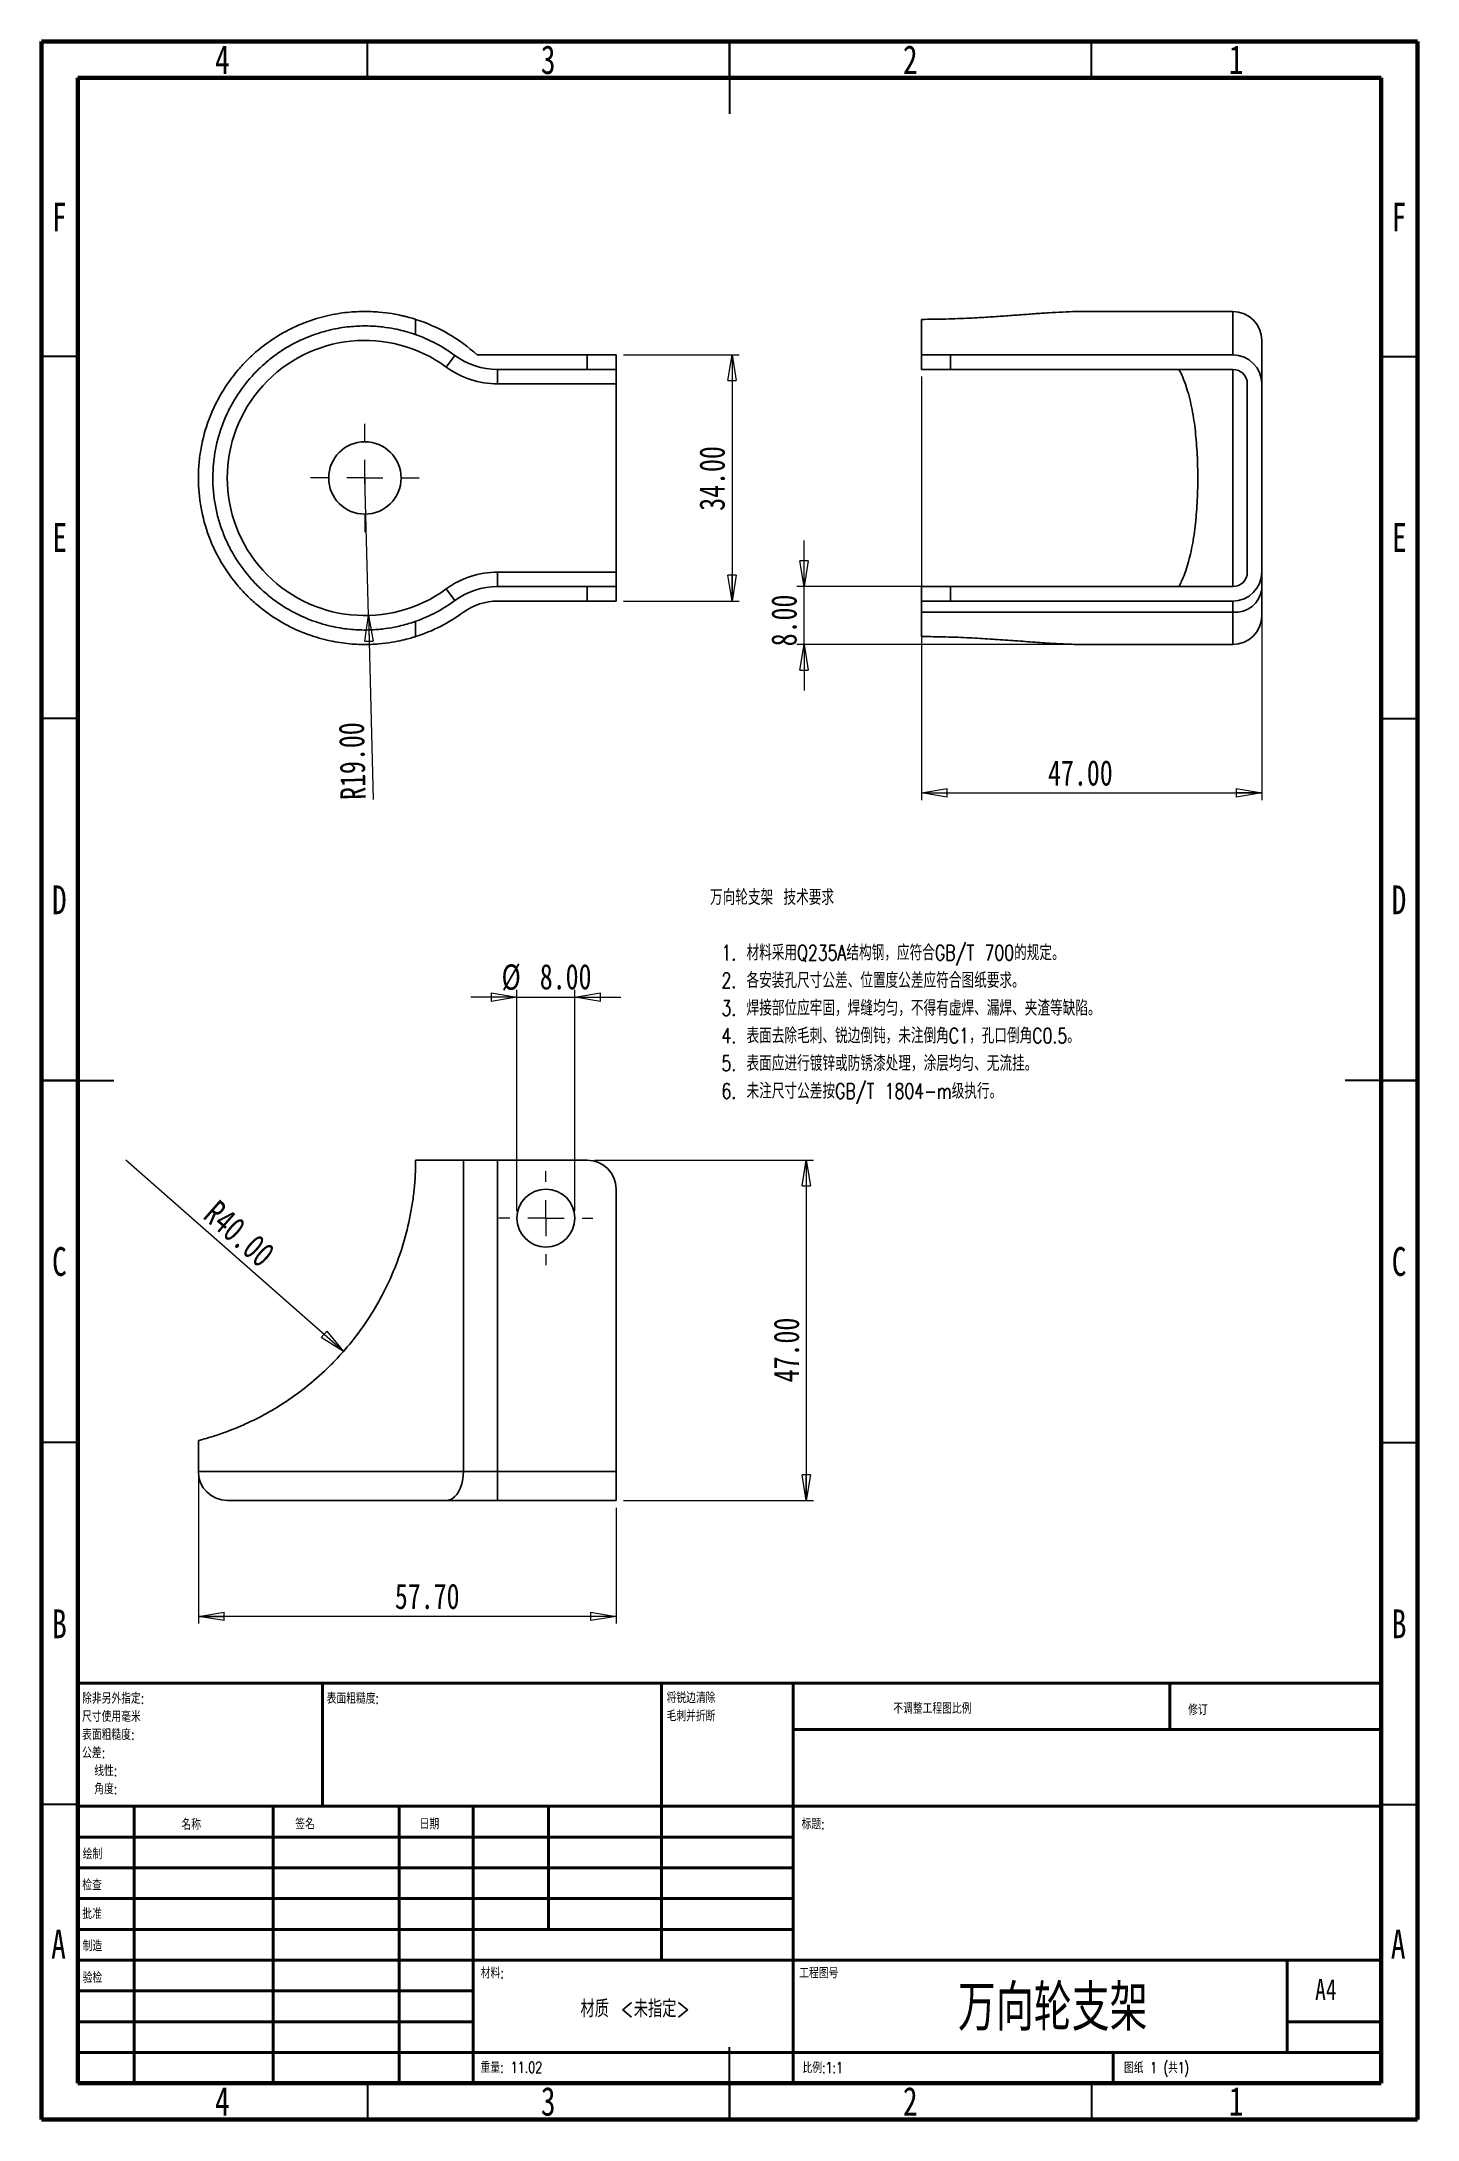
# Model space of a CAD drawing. Header units: millimetres. Extents: x 15 to 205, y 5 to 292.
import ezdxf

# ---------------------------------------------------------------- set-up
doc = ezdxf.new("R2010")
doc.units = ezdxf.units.MM
doc.styles.add('SLDTEXTSTYLE0', font='TXT', dxfattribs={"width": 0.75, "bigfont": 'bigfont'})
doc.styles.add('SLDTEXTSTYLE1', font='TXT', dxfattribs={"width": 0.75})
doc.styles.add('SLDTEXTSTYLE2', font='TXT', dxfattribs={"width": 0.694444, "bigfont": 'bigfont'})
doc.dimstyles.new('SLDDIMSTYLE0', dxfattribs={"dimtxt": 3.5, "dimasz": 3.556, "dimexe": 0, "dimexo": 0.0625, "dimgap": 0.875, "dimtad": 1, "dimrnd": 1e-09, "dimzin": 4, "dimdsep": 46, "dimtxsty": 'SLDTEXTSTYLE1', "dimblk1": 'CLOSED', "dimblk2": 'CLOSED', "dimsah": 1, "dimcen": 0, "dimadec": 0, "dimazin": 1, "dimtfac": 1, "dimtofl": 0, "dimtmove": 0, "dimatfit": 3, "dimldrblk": 'CLOSED', "dimfxl": 1, "dimfrac": 2, "dimtolj": 1, "dimtzin": 12, "dimarcsym": 0})
doc.dimstyles.new('SLDDIMSTYLE1', dxfattribs={"dimtxt": 3.5, "dimasz": 3.556, "dimexe": 0, "dimexo": 0.0625, "dimgap": 0.875, "dimtad": 1, "dimrnd": 1e-09, "dimzin": 4, "dimdsep": 46, "dimtxsty": 'SLDTEXTSTYLE1', "dimblk1": 'CLOSED', "dimblk2": 'CLOSED', "dimsah": 1, "dimcen": 0.09, "dimadec": 0, "dimazin": 1, "dimtfac": 1, "dimtofl": 0, "dimtmove": 0, "dimatfit": 3, "dimldrblk": 'CLOSED', "dimfxl": 1, "dimfrac": 2, "dimtolj": 1, "dimtzin": 12, "dimarcsym": 0})
doc.dimstyles.new('SLDDIMSTYLE2', dxfattribs={"dimtxt": 3.5, "dimasz": 3.556, "dimexe": 0, "dimexo": 0.0625, "dimgap": 0.875, "dimtad": 1, "dimrnd": 1e-09, "dimzin": 4, "dimdsep": 46, "dimtxsty": 'SLDTEXTSTYLE1', "dimblk1": 'CLOSED', "dimblk2": 'CLOSED', "dimsah": 1, "dimcen": 0.09, "dimadec": 0, "dimazin": 1, "dimtfac": 1, "dimtmove": 0, "dimatfit": 0, "dimldrblk": 'CLOSED', "dimfxl": 1, "dimfrac": 2, "dimtolj": 1, "dimtzin": 12, "dimarcsym": 0})

# ---------------------------------------------------------------- blocks, each defined once
blk = doc.blocks.new('SW_NOTE_0')
at = {"color": 0, "linetype": 'Continuous', "lineweight": 0, "attachment_point": 1, "style": 'SLDTEXTSTYLE0'}
for s, insert, char_height in [('万向轮支架 技术要求', (0, 2.73), 2.117), ('1. 材料采用Q235A结构钢，应符合GB/T 700的规定。', (1.59, -4.92), 2.1167), ('2. 各安装孔尺寸公差、位置度公差应符合图纸要求。', (1.59, -8.74), 2.1167), ('3. 焊接部位应牢固，焊缝均匀，不得有虚焊、漏焊、夹渣等缺陷。', (1.59, -12.56), 2.1167), ('4. 表面去除毛刺、锐边倒钝，未注倒角C1，孔口倒角C0.5。', (1.59, -16.38), 2.1167), ('5. 表面应进行镀锌或防锈漆处理，涂层均匀、无流挂。', (1.59, -20.2), 2.1167), ('6. 未注尺寸公差按GB/T 1804-m级执行。', (1.59, -24.03), 2.1167)]:
    blk.add_mtext(s, dxfattribs=dict(at, insert=insert, char_height=char_height))
blk = doc.blocks.new('SW_NOTE_0_1')
at = {"color": 0, "linetype": 'Continuous', "lineweight": 0, "char_height": 1.5, "attachment_point": 1, "style": 'SLDTEXTSTYLE0'}
for s, insert in [('除非另外指定:', (0, 1.93)), ('尺寸使用毫米', (0, -0.57)), ('表面粗糙度:', (0, -3.07)), ('公差:', (0, -5.57)), ('线性:', (1.69, -8.07)), ('角度:', (1.69, -10.57))]:
    blk.add_mtext(s, dxfattribs=dict(at, insert=insert))
blk = doc.blocks.new('SW_NOTE_0_2')
at = {"color": 0, "linetype": 'Continuous', "lineweight": 0, "char_height": 1.5, "attachment_point": 1, "style": 'SLDTEXTSTYLE0'}
for s, insert in [('将锐边清除', (0, 1.93)), ('毛刺并折断', (0, -0.57))]:
    blk.add_mtext(s, dxfattribs=dict(at, insert=insert))
blk = doc.blocks.new('_Closed')
at = {"color": 0, "linetype": 'ByBlock', "lineweight": -2}
for p, q in [((-1, 0.166667), (0, 0)), ((-1, 0.166667), (-1, -0.166667)), ((0, 0), (-1, -0.166667)), ((0, 0), (-1, 0))]:
    blk.add_line(p, q, dxfattribs=at)
blk = doc.blocks.new('_D')
at = {"color": 7, "linetype": 'Continuous', "lineweight": 0, "transparency": 16777216}
for q in [(59.65, 231.72), (60.77, 187.33)]:
    blk.add_line((60.13, 212.73), q, dxfattribs=at)
at = {"color": 7, "linetype": 'Continuous', "lineweight": 18, "transparency": 16777216, "xscale": 3.556, "yscale": 3.556, "rotation": 91.44342872738517}
blk.add_blockref('_Closed', (60.13, 212.73, -22.69), dxfattribs=at)
at = {"color": 7, "linetype": 'Continuous', "lineweight": 18, "transparency": 16777216, "insert": (56.27, 187.22), "char_height": 3.5, "attachment_point": 1, "rotation": 91.4434, "style": 'SLDTEXTSTYLE1'}
blk.add_mtext('R19.00', dxfattribs=at)
blk = doc.blocks.new('_D_1')
at = {"color": 7, "linetype": 'Continuous', "lineweight": 0, "transparency": 16777216}
for p, q in [((95.35, 248.72), (111.35, 248.72)), ((110.35, 248.72), (110.35, 214.72)), ((95.35, 214.72), (111.35, 214.72))]:
    blk.add_line(p, q, dxfattribs=at)
at = {"color": 7, "linetype": 'Continuous', "lineweight": 18, "transparency": 16777216, "xscale": 3.556, "yscale": 3.556}
for p, rotation in [((110.35, 248.72, -22.69), 90.0000000000004), ((110.35, 214.72, -22.69), 270.0000000000004)]:
    blk.add_blockref('_Closed', p, dxfattribs=dict(at, rotation=rotation))
at = {"color": 7, "linetype": 'Continuous', "lineweight": 18, "transparency": 16777216, "insert": (105.84, 227.19), "char_height": 3.5, "attachment_point": 1, "rotation": 90, "style": 'SLDTEXTSTYLE1'}
blk.add_mtext('34.00', dxfattribs=at)
blk = doc.blocks.new('SW_CENTERMARKSYMBOL_0')
at = {"color": 0, "linetype": 'Continuous', "lineweight": 18}
for p, q in [((0, 5), (0, 7.5)), ((-5, 0), (-7.5, 0)), ((0, 0), (-2.5, 0)), ((0, 0), (0, 2.5)), ((0, 0), (0, -2.5)), ((0, 0), (2.5, 0)), ((5, 0), (7.5, 0)), ((0, -5), (0, -7.5))]:
    blk.add_line(p, q, dxfattribs=at)
blk = doc.blocks.new('_D_2')
at = {"color": 7, "linetype": 'Continuous', "lineweight": 0, "transparency": 16777216}
blk.add_line((56.69, 111.08), (26.65, 137.49), dxfattribs=at)
at = {"color": 7, "linetype": 'Continuous', "lineweight": 18, "transparency": 16777216, "xscale": 3.556, "yscale": 3.556, "rotation": 318.6669022127357}
blk.add_blockref('_Closed', (56.69, 111.08), dxfattribs=at)
at = {"color": 7, "linetype": 'Continuous', "lineweight": 18, "transparency": 16777216, "insert": (39.45, 132.21), "char_height": 3.5, "attachment_point": 1, "rotation": 318.6669, "style": 'SLDTEXTSTYLE1'}
blk.add_mtext('R40.00', dxfattribs=at)
blk = doc.blocks.new('_D_3')
at = {"color": 7, "linetype": 'Continuous', "lineweight": 0, "transparency": 16777216}
for p, q in [((91.35, 137.49), (121.61, 137.49)), ((120.61, 137.49), (120.61, 90.49)), ((95.35, 90.49), (121.61, 90.49))]:
    blk.add_line(p, q, dxfattribs=at)
at = {"color": 7, "linetype": 'Continuous', "lineweight": 18, "transparency": 16777216, "xscale": 3.556, "yscale": 3.556}
for p, rotation in [((120.61, 137.49), 90.00000000000036), ((120.61, 90.49), 270.0000000000004)]:
    blk.add_blockref('_Closed', p, dxfattribs=dict(at, rotation=rotation))
at = {"color": 7, "linetype": 'Continuous', "lineweight": 18, "transparency": 16777216, "insert": (116.1, 106.81), "char_height": 3.5, "attachment_point": 1, "rotation": 90, "style": 'SLDTEXTSTYLE1'}
blk.add_mtext('47.00', dxfattribs=at)
blk = doc.blocks.new('_D_4')
at = {"color": 7, "linetype": 'Continuous', "lineweight": 0, "transparency": 16777216}
for p, q in [((80.65, 130.49), (80.65, 161.02)), ((88.65, 130.49), (88.65, 161.02)), ((80.65, 160.02), (74.3, 160.02)), ((80.65, 160.02), (88.65, 160.02)), ((88.65, 160.02), (95, 160.02))]:
    blk.add_line(p, q, dxfattribs=at)
at = {"color": 7, "linetype": 'Continuous', "lineweight": 18, "transparency": 16777216, "xscale": 3.556, "yscale": 3.556}
blk.add_blockref('_Closed', (80.65, 160.02), dxfattribs=at)
at = {"color": 7, "linetype": 'Continuous', "lineweight": 18, "transparency": 16777216, "xscale": 3.556, "yscale": 3.556, "rotation": 180.0000000000004}
blk.add_blockref('_Closed', (88.65, 160.02), dxfattribs=at)
at = {"color": 7, "linetype": 'Continuous', "lineweight": 18, "transparency": 16777216, "char_height": 3.5, "attachment_point": 1, "style": 'SLDTEXTSTYLE1'}
for s, insert in [('%%c', (78.52, 164.54)), ('8.00', (83.8, 164.59))]:
    blk.add_mtext(s, dxfattribs=dict(at, insert=insert))
blk = doc.blocks.new('_D_5')
at = {"color": 7, "linetype": 'Continuous', "lineweight": 0, "transparency": 16777216}
for p, q in [((36.65, 93.49), (36.65, 73.49)), ((94.35, 89.49), (94.35, 73.49)), ((94.35, 74.49), (36.65, 74.49))]:
    blk.add_line(p, q, dxfattribs=at)
at = {"color": 7, "linetype": 'Continuous', "lineweight": 18, "transparency": 16777216, "xscale": 3.556, "yscale": 3.556, "rotation": 180.0000000000004}
blk.add_blockref('_Closed', (36.65, 74.49), dxfattribs=at)
at = {"color": 7, "linetype": 'Continuous', "lineweight": 18, "transparency": 16777216, "xscale": 3.556, "yscale": 3.556}
blk.add_blockref('_Closed', (94.35, 74.49), dxfattribs=at)
at = {"color": 7, "linetype": 'Continuous', "lineweight": 18, "transparency": 16777216, "insert": (63.79, 79.01), "char_height": 3.5, "attachment_point": 1, "style": 'SLDTEXTSTYLE1'}
blk.add_mtext('57.70', dxfattribs=at)
blk = doc.blocks.new('SW_CENTERMARKSYMBOL_1')
at = {"color": 0, "linetype": 'Continuous', "lineweight": 18}
for p, q in [((0, 5), (0, 6.5)), ((-5, 0), (-6.5, 0)), ((0, 0), (-2.5, 0)), ((0, 0), (0, 2.5)), ((0, 0), (0, -2.5)), ((0, 0), (2.5, 0)), ((5, 0), (6.5, 0)), ((0, -5), (0, -6.5))]:
    blk.add_line(p, q, dxfattribs=at)
blk = doc.blocks.new('_D_6')
at = {"color": 7, "linetype": 'Continuous', "lineweight": 0, "transparency": 16777216}
for p, q in [((136.51, 245.72), (136.51, 187.23)), ((183.51, 217.72), (183.51, 187.23)), ((136.51, 188.23), (183.51, 188.23))]:
    blk.add_line(p, q, dxfattribs=at)
at = {"color": 7, "linetype": 'Continuous', "lineweight": 18, "transparency": 16777216, "xscale": 3.556, "yscale": 3.556, "rotation": 180.0000000000004}
blk.add_blockref('_Closed', (136.51, 188.23, -5.83), dxfattribs=at)
at = {"color": 7, "linetype": 'Continuous', "lineweight": 18, "transparency": 16777216, "xscale": 3.556, "yscale": 3.556}
blk.add_blockref('_Closed', (183.51, 188.23, -5.83), dxfattribs=at)
at = {"color": 7, "linetype": 'Continuous', "lineweight": 18, "transparency": 16777216, "insert": (153.99, 192.74), "char_height": 3.5, "attachment_point": 1, "style": 'SLDTEXTSTYLE1'}
blk.add_mtext('47.00', dxfattribs=at)
blk = doc.blocks.new('_D_7')
at = {"color": 7, "linetype": 'Continuous', "lineweight": 0, "transparency": 16777216}
for p, q in [((120.29, 216.72), (120.29, 223.07)), ((139.51, 216.72), (119.29, 216.72)), ((120.29, 208.72), (120.29, 216.72)), ((158.11, 208.72), (119.29, 208.72)), ((120.29, 208.72), (120.29, 202.37))]:
    blk.add_line(p, q, dxfattribs=at)
at = {"color": 7, "linetype": 'Continuous', "lineweight": 18, "transparency": 16777216, "xscale": 3.556, "yscale": 3.556}
for p, rotation in [((120.29, 216.72, -5.83), 270.0000000000004), ((120.29, 208.72, -5.83), 90.0000000000004)]:
    blk.add_blockref('_Closed', p, dxfattribs=dict(at, rotation=rotation))
at = {"color": 7, "linetype": 'Continuous', "lineweight": 18, "transparency": 16777216, "insert": (115.77, 208.47), "char_height": 3.5, "attachment_point": 1, "rotation": 90, "style": 'SLDTEXTSTYLE1'}
blk.add_mtext('8.00', dxfattribs=at)

msp = doc.modelspace()

# ---------------------------------------------------------------- linework, layer by layer
at = {"color": 7, "linetype": 'Continuous', "lineweight": 70}
for p, q in [((15, 5), (15, 292)), ((15, 292), (205, 292)), ((205, 292), (205, 5)), ((20, 10), (20, 287)), ((20, 287), (200, 287)), ((200, 287), (200, 10)), ((200, 10), (20, 10)), ((205, 5), (15, 5))]:
    msp.add_line(p, q, dxfattribs=at)
at = {"color": 7, "linetype": 'Continuous', "lineweight": 35}
for p, q in [((60, 287), (60, 292)), ((110, 292), (110, 282)), ((110, 287), (110, 292)), ((160, 287), (160, 292)), ((20, 248.5), (15, 248.5)), ((200, 248.5), (205, 248.5)), ((20, 198.5), (15, 198.5)), ((200, 198.5), (205, 198.5)), ((15, 148.5), (25, 148.5)), ((20, 148.5), (15, 148.5)), ((205, 148.5), (195, 148.5)), ((200, 148.5), (205, 148.5)), ((20, 98.5), (15, 98.5)), ((200, 98.5), (205, 98.5)), ((20, 48.5), (15, 48.5)), ((200, 48.5), (205, 48.5)), ((110, 5), (110, 15)), ((60, 10), (60, 5)), ((110, 10), (110, 5)), ((160, 10), (160, 5))]:
    msp.add_line(p, q, dxfattribs=at)
at = {"color": 7, "linetype": 'Continuous', "lineweight": 25}
for p, q in [((66.65, 251.52), (66.65, 253.63)), ((136.507, 253.63), (136.507, 248.721)), ((179.507, 254.721), (159.076, 254.721)), ((179.507, 248.721), (179.507, 254.721)), ((183.507, 250.721), (183.507, 244.721)), ((72.068, 248.656), (70.885, 247.043)), ((90.347, 248.721), (75.142, 248.721)), ((90.347, 246.721), (90.347, 248.721)), ((90.347, 248.721), (94.347, 248.721)), ((94.347, 248.721), (94.347, 246.721)), ((136.507, 246.721), (136.507, 248.721)), ((136.507, 248.721), (140.507, 248.721)), ((140.507, 248.721), (140.507, 246.721)), ((179.507, 248.721), (140.507, 248.721)), ((77.981, 246.721), (90.347, 246.721)), ((77.981, 246.721), (77.981, 244.721)), ((94.347, 244.721), (77.981, 244.721)), ((94.347, 246.721), (90.347, 246.721)), ((94.347, 246.721), (94.347, 244.721)), ((94.347, 244.721), (94.347, 218.721)), ((140.507, 246.721), (136.507, 246.721)), ((140.507, 246.721), (179.507, 246.721)), ((179.507, 216.721), (179.507, 246.721)), ((181.507, 244.721), (181.507, 218.721)), ((183.507, 244.721), (183.507, 218.721)), ((77.981, 216.721), (77.981, 218.721)), ((77.981, 218.721), (94.347, 218.721)), ((94.347, 218.721), (94.347, 216.721)), ((183.507, 218.721), (183.507, 216.398)), ((72.068, 214.785), (70.885, 216.398)), ((90.347, 216.721), (77.981, 216.721)), ((90.347, 214.721), (90.347, 216.721)), ((90.347, 216.721), (94.347, 216.721)), ((94.347, 216.721), (94.347, 214.721)), ((136.507, 214.721), (136.507, 216.721)), ((136.507, 216.721), (140.507, 216.721)), ((140.507, 216.721), (140.507, 214.721)), ((179.507, 216.721), (140.507, 216.721)), ((183.507, 216.398), (183.507, 212.721)), ((90.347, 214.721), (77.981, 214.721)), ((94.347, 214.721), (90.347, 214.721)), ((140.507, 214.721), (136.507, 214.721)), ((136.507, 213.172), (136.507, 214.721)), ((179.507, 213.172), (136.507, 213.172)), ((136.507, 213.172), (136.507, 209.812)), ((140.507, 214.721), (179.507, 214.721)), ((179.507, 213.172), (179.507, 214.721)), ((179.507, 208.721), (179.507, 213.172)), ((66.65, 209.812), (66.65, 211.922)), ((159.11, 208.721), (179.507, 208.721)), ((73.25, 137.494), (66.65, 137.494)), ((73.25, 94.494), (73.25, 137.494)), ((73.25, 137.494), (77.981, 137.494)), ((77.981, 137.494), (77.981, 94.494)), ((90.347, 137.494), (77.981, 137.494)), ((94.347, 133.494), (94.347, 94.494)), ((36.65, 98.764), (36.65, 94.494)), ((36.65, 94.494), (73.25, 94.494)), ((73.25, 94.494), (77.981, 94.494)), ((77.981, 90.494), (77.981, 94.494)), ((77.981, 94.494), (94.347, 94.494)), ((94.347, 94.494), (94.347, 90.494)), ((70.885, 90.494), (40.65, 90.494)), ((77.981, 90.494), (70.885, 90.494)), ((94.347, 90.494), (77.981, 90.494))]:
    msp.add_line(p, q, dxfattribs=at)
at = {"color": 7, "linetype": 'Continuous', "lineweight": 50}
for p, q in [((20, 65.25), (200, 65.25)), ((20, 65.25), (20, 10)), ((53.8, 48.25), (53.8, 65.25)), ((100.6, 65.25), (100.6, 27)), ((118.8, 65.25), (118.8, 10)), ((170.8, 58.875), (170.8, 65.25)), ((200, 58.875), (118.8, 58.875)), ((200, 48.25), (20, 48.25)), ((27.8, 48.25), (27.8, 10)), ((46.991, 48.25), (46.991, 10)), ((64.399, 48.25), (64.399, 10)), ((74.6, 10), (74.6, 48.25)), ((85, 31.25), (85, 48.25)), ((118.8, 44), (20, 44)), ((118.8, 39.75), (20, 39.75)), ((118.8, 35.5), (20, 35.5)), ((118.8, 31.25), (20, 31.25)), ((74.6, 27), (20, 27)), ((74.6, 27), (200, 27)), ((187, 14.25), (187, 27)), ((74.6, 22.75), (20, 22.75)), ((74.6, 18.5), (20, 18.5)), ((200, 18.5), (187, 18.5)), ((20, 14.25), (200, 14.25)), ((163, 10), (163, 14.25))]:
    msp.add_line(p, q, dxfattribs=at)
at = {"color": 7, "linetype": 'Continuous', "lineweight": 25, "flags": 128}
msp.add_lwpolyline([(70.885, 90.494), (71.194, 90.529), (71.497, 90.631), (71.79, 90.799), (72.068, 91.03), (72.325, 91.321), (72.558, 91.666), (72.762, 92.059), (72.933, 92.494), (73.07, 92.964), (73.17, 93.459), (73.23, 93.972), (73.25, 94.494)], dxfattribs=at)
at = {"color": 7, "linetype": 'Continuous', "lineweight": 25}
for centre, radius in [((59.65, 231.721), 5), ((84.65, 129.494), 4)]:
    msp.add_circle(centre, radius, dxfattribs=at)
for centre, radius, start, end in [((59.65, 231.721), 23, 47.65739, 72.28107), ((179.507, 250.721), 4, 0, 90), ((59.65, 231.721), 19, 53.75068, 306.24932), ((59.65, 231.721), 21, 53.75068, 70.52878), ((77.981, 256.721), 12, 233.75068, 270), ((77.981, 256.721), 10, 233.75068, 270), ((179.507, 244.721), 4, 0, 90), ((179.507, 244.721), 2, 0, 90), ((77.981, 206.721), 12, 90, 126.24932), ((179.507, 218.721), 2, 270, 0), ((179.507, 218.721), 4, 270, 0), ((77.981, 206.721), 10, 90, 126.24932), ((179.857, 216.832), 3.676, 264.5422, 353.22679), ((59.65, 231.721), 21, 289.47122, 306.24932), ((59.65, 231.721), 23, 287.71893, 306.24932), ((77.981, 206.721), 8, 90, 126.24932), ((179.507, 212.721), 4, 270, 0), ((90.347, 133.494), 4, 0, 90), ((40.65, 94.494), 4, 180, 270)]:
    msp.add_arc(centre, radius, start, end, dxfattribs=at)
for points, knots in [([(36.65, 231.751), (36.651, 232.43), (36.682, 233.111), (36.805, 234.472), (36.898, 235.157), (37.265, 237.176), (37.625, 238.483), (38.334, 240.385), (38.598, 241.009), (39.037, 241.93), (39.191, 242.235), (39.51, 242.833), (39.675, 243.127), (40.529, 244.573), (41.302, 245.651), (42.582, 247.152), (43.031, 247.634), (43.961, 248.552), (44.438, 248.983), (45.897, 250.199), (46.909, 250.907), (48.466, 251.827), (48.992, 252.11), (50.033, 252.622), (50.551, 252.852), (51.579, 253.265), (52.089, 253.449), (53.098, 253.774), (53.598, 253.916), (55.074, 254.284), (56.009, 254.448), (57.779, 254.662), (58.614, 254.711), (60.179, 254.728), (60.912, 254.696), (62.238, 254.585), (62.836, 254.506), (63.906, 254.33), (64.379, 254.233), (64.992, 254.093), (65.18, 254.047), (65.525, 253.959), (65.681, 253.917), (65.958, 253.839), (66.08, 253.804), (66.288, 253.742), (66.375, 253.716), (66.582, 253.652), (66.65, 253.63), (66.65, 253.63)], [0, 0, 0, 0, 0.03125, 0.03125, 0.0625, 0.0625, 0.125, 0.125, 0.15625, 0.15625, 0.171875, 0.171875, 0.1875, 0.1875, 0.25, 0.25, 0.28125, 0.28125, 0.3125, 0.3125, 0.375, 0.375, 0.40625, 0.40625, 0.4375, 0.4375, 0.46875, 0.46875, 0.5, 0.5, 0.5625, 0.5625, 0.625, 0.625, 0.6875, 0.6875, 0.75, 0.75, 0.8125, 0.8125, 0.84375, 0.84375, 0.875, 0.875, 0.90625, 0.90625, 0.9375, 0.9375, 1, 1, 1, 1]), ([(66.65, 251.52), (66.65, 251.52), (66.588, 251.542), (66.4, 251.607), (66.322, 251.633), (66.134, 251.695), (66.024, 251.731), (65.399, 251.925), (64.663, 252.138), (63.211, 252.423), (62.669, 252.512), (61.764, 252.616), (61.447, 252.646), (60.788, 252.693), (60.447, 252.709), (59.384, 252.731), (58.625, 252.711), (57.414, 252.605), (56.998, 252.557), (56.142, 252.43), (55.699, 252.351), (54.347, 252.061), (53.417, 251.8), (51.991, 251.281), (51.511, 251.087), (50.542, 250.65), (50.052, 250.407), (48.587, 249.605), (47.631, 248.981), (46.249, 247.899), (45.797, 247.515), (44.913, 246.694), (44.481, 246.256), (43.228, 244.869), (42.475, 243.87), (41.475, 242.26), (41.164, 241.705), (40.589, 240.556), (40.324, 239.961), (39.62, 238.159), (39.263, 236.921), (38.9, 235.011), (38.807, 234.362), (38.683, 233.062), (38.652, 232.413), (38.648, 230.471), (38.764, 229.182), (39.06, 227.579), (39.127, 227.258), (39.276, 226.624), (39.357, 226.31), (39.621, 225.377), (39.825, 224.767), (40.286, 223.571), (40.543, 222.985), (40.969, 222.124), (41.118, 221.84), (41.428, 221.278), (41.591, 220.999), (42.426, 219.64), (43.177, 218.639), (44.41, 217.26), (44.839, 216.822), (45.73, 215.986), (46.188, 215.593), (47.581, 214.495), (48.539, 213.867), (49.999, 213.062), (50.492, 212.816), (51.465, 212.374), (51.948, 212.178), (53.379, 211.653), (54.313, 211.389), (56.124, 210.998), (56.982, 210.875), (58.599, 210.731), (59.359, 210.711), (60.425, 210.732), (60.768, 210.748), (61.428, 210.794), (61.746, 210.823), (62.652, 210.928), (63.195, 211.016), (64.651, 211.301), (65.39, 211.513), (66.018, 211.709), (66.128, 211.745), (66.318, 211.807), (66.397, 211.834), (66.587, 211.899), (66.65, 211.922), (66.65, 211.922)], [0, 0, 0, 0, 0.03125, 0.03125, 0.046875, 0.046875, 0.0625, 0.0625, 0.125, 0.125, 0.15625, 0.15625, 0.171875, 0.171875, 0.1875, 0.1875, 0.21875, 0.21875, 0.234375, 0.234375, 0.25, 0.25, 0.28125, 0.28125, 0.296875, 0.296875, 0.3125, 0.3125, 0.34375, 0.34375, 0.359375, 0.359375, 0.375, 0.375, 0.40625, 0.40625, 0.421875, 0.421875, 0.4375, 0.4375, 0.46875, 0.46875, 0.484375, 0.484375, 0.5, 0.5, 0.53125, 0.53125, 0.5390625, 0.5390625, 0.546875, 0.546875, 0.5625, 0.5625, 0.578125, 0.578125, 0.5859375, 0.5859375, 0.59375, 0.59375, 0.625, 0.625, 0.640625, 0.640625, 0.65625, 0.65625, 0.6875, 0.6875, 0.703125, 0.703125, 0.71875, 0.71875, 0.75, 0.75, 0.78125, 0.78125, 0.8125, 0.8125, 0.828125, 0.828125, 0.84375, 0.84375, 0.875, 0.875, 0.9375, 0.9375, 0.953125, 0.953125, 0.96875, 0.96875, 1, 1, 1, 1]), ([(159.076, 254.709), (158.678, 254.711), (157.685, 254.715), (156.013, 254.645), (154.089, 254.538), (152.092, 254.4), (150.03, 254.247), (147.907, 254.09), (145.624, 253.934), (143.491, 253.812), (141.526, 253.725), (139.863, 253.671), (138.189, 253.636), (137.068, 253.632), (136.507, 253.63)], [0, 0, 0, 0, 0.0603725, 0.1509449, 0.241596, 0.3321793, 0.4253456, 0.5185845, 0.6117499, 0.7210566, 0.7905281, 0.8599992, 0.9299997, 1, 1, 1, 1]), ([(172.051, 246.721), (172.191, 246.461), (172.527, 245.836), (172.959, 244.712), (173.384, 243.381), (173.739, 241.943), (174.026, 240.447), (174.25, 238.922), (174.421, 237.369), (174.547, 235.763), (174.629, 234.12), (174.668, 232.466), (174.666, 230.797), (174.621, 229.119), (174.533, 227.455), (174.399, 225.834), (174.215, 224.249), (173.976, 222.702), (173.678, 221.228), (173.322, 219.849), (172.899, 218.561), (172.482, 217.512), (172.171, 216.933), (172.058, 216.721)], [0, 0, 0, 0, 0.0352012, 0.0846726, 0.1341441, 0.1851693, 0.2361953, 0.2839039, 0.331613, 0.3806611, 0.4297096, 0.4782386, 0.5267677, 0.5766844, 0.6266009, 0.6754828, 0.7243643, 0.7746993, 0.8250336, 0.8733221, 0.9216103, 0.9713415, 1, 1, 1, 1]), ([(66.65, 209.812), (66.65, 209.812), (66.582, 209.79), (66.374, 209.726), (66.288, 209.699), (66.08, 209.637), (65.958, 209.602), (65.267, 209.41), (64.451, 209.201), (62.833, 208.936), (62.224, 208.856), (60.895, 208.745), (60.173, 208.714), (58.617, 208.731), (57.782, 208.779), (56.444, 208.941), (55.982, 209.01), (55.041, 209.182), (54.562, 209.285), (53.1, 209.65), (52.094, 209.969), (50.805, 210.488), (50.545, 210.598), (50.024, 210.83), (49.761, 210.953), (48.978, 211.338), (48.459, 211.618), (46.919, 212.529), (45.912, 213.232), (44.452, 214.447), (43.972, 214.88), (43.041, 215.798), (42.594, 216.277), (41.314, 217.775), (40.539, 218.854), (39.509, 220.595), (39.187, 221.199), (38.602, 222.424), (38.338, 223.047), (37.628, 224.95), (37.265, 226.262), (36.774, 228.973), (36.652, 230.331), (36.65, 231.691)], [0, 0, 0, 0, 0.0625, 0.0625, 0.09375, 0.09375, 0.125, 0.125, 0.25, 0.25, 0.3125, 0.3125, 0.375, 0.375, 0.4375, 0.4375, 0.46875, 0.46875, 0.5, 0.5, 0.5625, 0.5625, 0.578125, 0.578125, 0.59375, 0.59375, 0.625, 0.625, 0.6875, 0.6875, 0.71875, 0.71875, 0.75, 0.75, 0.8125, 0.8125, 0.84375, 0.84375, 0.875, 0.875, 0.9375, 0.9375, 1, 1, 1, 1]), ([(136.507, 209.812), (137.064, 209.81), (138.176, 209.805), (139.846, 209.771), (141.514, 209.717), (143.573, 209.626), (146.003, 209.484), (148.795, 209.288), (151.54, 209.081), (154.186, 208.893), (156.692, 208.765), (158.313, 208.708), (159.091, 208.721), (159.11, 208.722)], [0, 0, 0, 0, 0.0693913, 0.1387828, 0.2087063, 0.2786302, 0.3985839, 0.5185406, 0.641076, 0.7636083, 0.8803975, 0.9971747, 1, 1, 1, 1]), ([(66.65, 137.494), (66.65, 136.138), (66.582, 134.783), (66.374, 132.754), (66.288, 132.078), (66.08, 130.726), (65.958, 130.051), (65.267, 126.714), (64.451, 124.134), (62.833, 120.387), (62.224, 119.154), (60.895, 116.779), (60.173, 115.63), (58.617, 113.412), (57.782, 112.341), (56.444, 110.796), (55.982, 110.289), (55.041, 109.309), (54.562, 108.834), (53.1, 107.458), (52.094, 106.602), (50.805, 105.609), (50.545, 105.414), (50.024, 105.032), (49.761, 104.845), (48.978, 104.3), (48.459, 103.957), (46.919, 102.988), (45.912, 102.42), (44.452, 101.67), (43.972, 101.436), (43.041, 101.003), (42.594, 100.806), (41.314, 100.267), (40.539, 99.976), (39.509, 99.616), (39.187, 99.508), (38.602, 99.32), (38.338, 99.239), (37.628, 99.027), (37.265, 98.928), (36.774, 98.796), (36.652, 98.765), (36.65, 98.765)], [0, 0, 0, 0, 0.0625, 0.0625, 0.09375, 0.09375, 0.125, 0.125, 0.25, 0.25, 0.3125, 0.3125, 0.375, 0.375, 0.4375, 0.4375, 0.46875, 0.46875, 0.5, 0.5, 0.5625, 0.5625, 0.578125, 0.578125, 0.59375, 0.59375, 0.625, 0.625, 0.6875, 0.6875, 0.71875, 0.71875, 0.75, 0.75, 0.8125, 0.8125, 0.84375, 0.84375, 0.875, 0.875, 0.9375, 0.9375, 1, 1, 1, 1])]:
    msp.add_open_spline(points, degree=3, knots=knots, dxfattribs=at)
msp.add_open_spline([(36.65, 231.691), (36.65, 231.711), (36.65, 231.731), (36.65, 231.751)], degree=3, dxfattribs=at)

# ---------------------------------------------------------------- block references
at = {"color": 7, "linetype": 'Continuous', "lineweight": 0}
for name, p in [('SW_CENTERMARKSYMBOL_0', (59.65, 231.721)), ('SW_NOTE_0', (107.303, 172.131)), ('SW_CENTERMARKSYMBOL_1', (84.65, 129.494)), ('SW_NOTE_0_1', (20.594, 61.987)), ('SW_NOTE_0_2', (101.309, 62.069))]:
    msp.add_blockref(name, p, dxfattribs=at)

# ---------------------------------------------------------------- texts
for s, insert, char_height, attachment_point, style in [('4', (39.96, 291.485), 3.969, 2, 'SLDTEXTSTYLE1'), ('3', (84.96, 291.485), 3.969, 2, 'SLDTEXTSTYLE1'), ('2', (134.96, 291.485), 3.969, 2, 'SLDTEXTSTYLE1'), ('1', (179.96, 291.485), 3.969, 2, 'SLDTEXTSTYLE1'), ('F', (17.458, 269.735), 3.969, 2, 'SLDTEXTSTYLE1'), ('F', (202.458, 269.735), 3.969, 2, 'SLDTEXTSTYLE1'), ('E', (17.508, 225.485), 3.969, 2, 'SLDTEXTSTYLE1'), ('E', (202.508, 225.485), 3.969, 2, 'SLDTEXTSTYLE1'), ('D', (17.453, 175.441), 3.969, 2, 'SLDTEXTSTYLE1'), ('D', (202.453, 175.441), 3.969, 2, 'SLDTEXTSTYLE1'), ('C', (17.459, 125.485), 3.969, 2, 'SLDTEXTSTYLE1'), ('C', (202.459, 125.485), 3.969, 2, 'SLDTEXTSTYLE1'), ('B', (17.471, 75.441), 3.969, 2, 'SLDTEXTSTYLE1'), ('B', (202.471, 75.441), 3.969, 2, 'SLDTEXTSTYLE1'), ('表面粗糙度:', (54.371, 63.919), 1.5, 1, 'SLDTEXTSTYLE0'), ('不调整工程图比例', (132.615, 62.533), 1.5, 1, 'SLDTEXTSTYLE0'), ('修订', (173.328, 62.335), 1.5, 1, 'SLDTEXTSTYLE0'), ('名称', (34.322, 46.501), 1.5, 1, 'SLDTEXTSTYLE0'), ('签名', (50.034, 46.562), 1.5, 1, 'SLDTEXTSTYLE0'), ('日期', (67.215, 46.576), 1.5, 1, 'SLDTEXTSTYLE0'), ('标题:', (119.956, 46.576), 1.5, 1, 'SLDTEXTSTYLE0'), ('绘制', (20.685, 42.43), 1.5, 1, 'SLDTEXTSTYLE0'), ('检查', (20.624, 38.154), 1.5, 1, 'SLDTEXTSTYLE0'), ('批准', (20.622, 34.177), 1.5, 1, 'SLDTEXTSTYLE0'), ('A', (17.34, 31.191), 3.969, 2, 'SLDTEXTSTYLE1'), ('制造', (20.682, 29.734), 1.5, 1, 'SLDTEXTSTYLE0'), ('A', (202.34, 31.191), 3.969, 2, 'SLDTEXTSTYLE1'), ('材料:', (75.646, 25.986), 1.5, 1, 'SLDTEXTSTYLE0'), ('工程图号', (119.629, 25.986), 1.5, 1, 'SLDTEXTSTYLE0'), ('验检', (20.677, 25.35), 1.5, 1, 'SLDTEXTSTYLE0'), ('万向轮支架', (154.632, 23.607), 6.35, 2, 'SLDTEXTSTYLE0'), ('A4', (190.871, 24.406), 2.9104, 1, 'SLDTEXTSTYLE1'), ('材质 <未指定>', (96.966, 21.486), 2.3812, 2, 'SLDTEXTSTYLE0'), ('重量: 11.02', (75.618, 12.949), 1.4986, 1, 'SLDTEXTSTYLE0'), ('比例:1:1', (120.074, 12.9), 1.5, 1, 'SLDTEXTSTYLE0'), ('图纸 1 (共1)', (164.478, 12.9), 1.5, 1, 'SLDTEXTSTYLE2'), ('4', (39.96, 9.485), 3.969, 2, 'SLDTEXTSTYLE1'), ('3', (84.96, 9.485), 3.969, 2, 'SLDTEXTSTYLE1'), ('2', (134.96, 9.485), 3.969, 2, 'SLDTEXTSTYLE1'), ('1', (179.96, 9.485), 3.969, 2, 'SLDTEXTSTYLE1')]:
    msp.add_mtext(s, dxfattribs=dict(at, insert=insert, char_height=char_height, attachment_point=attachment_point, style=style))

# ---------------------------------------------------------------- dimensions: what is measured, and where the dimension line sits
at = {"color": 7, "linetype": 'Continuous', "lineweight": 18}
for base, p1, p2, dimstyle, picture, middle in [((110.347, 214.721), (94.347, 248.721), (94.347, 214.721), 'SLDDIMSTYLE1', '_D_1', (110.347, 233.005)), ((120.286, 216.721), (159.113, 208.721), (140.507, 216.721), 'SLDDIMSTYLE2', '_D_7', (120.286, 212.997)), ((120.614, 90.494), (90.347, 137.494), (94.347, 90.494), 'SLDDIMSTYLE1', '_D_3', (120.614, 112.627))]:
    dim = msp.add_linear_dim(base=base, p1=p1, p2=p2, angle=90, dimstyle=dimstyle, dxfattribs=at)
    dim.commit()
    dim.dimension.update_dxf_attribs({"geometry": picture, "text_midpoint": middle, "dimtype": 160})
for base, p1, p2, picture, middle in [((183.507, 188.233), (136.507, 246.721), (183.507, 218.721), '_D_6', (159.811, 188.233)), ((36.65, 74.494), (94.347, 90.494), (36.65, 94.494), '_D_5', (69.609, 74.494))]:
    dim = msp.add_linear_dim(base=base, p1=p1, p2=p2, dimstyle='SLDDIMSTYLE1', dxfattribs=at)
    dim.commit()
    dim.dimension.update_dxf_attribs({"geometry": picture, "text_midpoint": middle, "dimtype": 160})
for center, mpoint, picture, middle in [((59.65, 231.721), (60.129, 212.727), '_D', (60.589, 194.465)), ((26.65, 137.494), (56.686, 111.077), '_D_2', (42.057, 123.944))]:
    dim = msp.add_radius_dim(center=center, mpoint=mpoint, dimstyle='SLDDIMSTYLE0', dxfattribs=at)
    dim.commit()
    dim.dimension.update_dxf_attribs({"geometry": picture, "text_midpoint": middle, "dimtype": 164})
dim = msp.add_linear_dim(base=(88.65, 160.024), p1=(80.65, 129.494), p2=(88.65, 129.494), text='%%c<>', dimstyle='SLDDIMSTYLE2', dxfattribs=at)
dim.commit()
dim.dimension.update_dxf_attribs({"geometry": '_D_4', "text_midpoint": (85.681, 160.024), "dimtype": 160})

doc.saveas('drawing.dxf')
